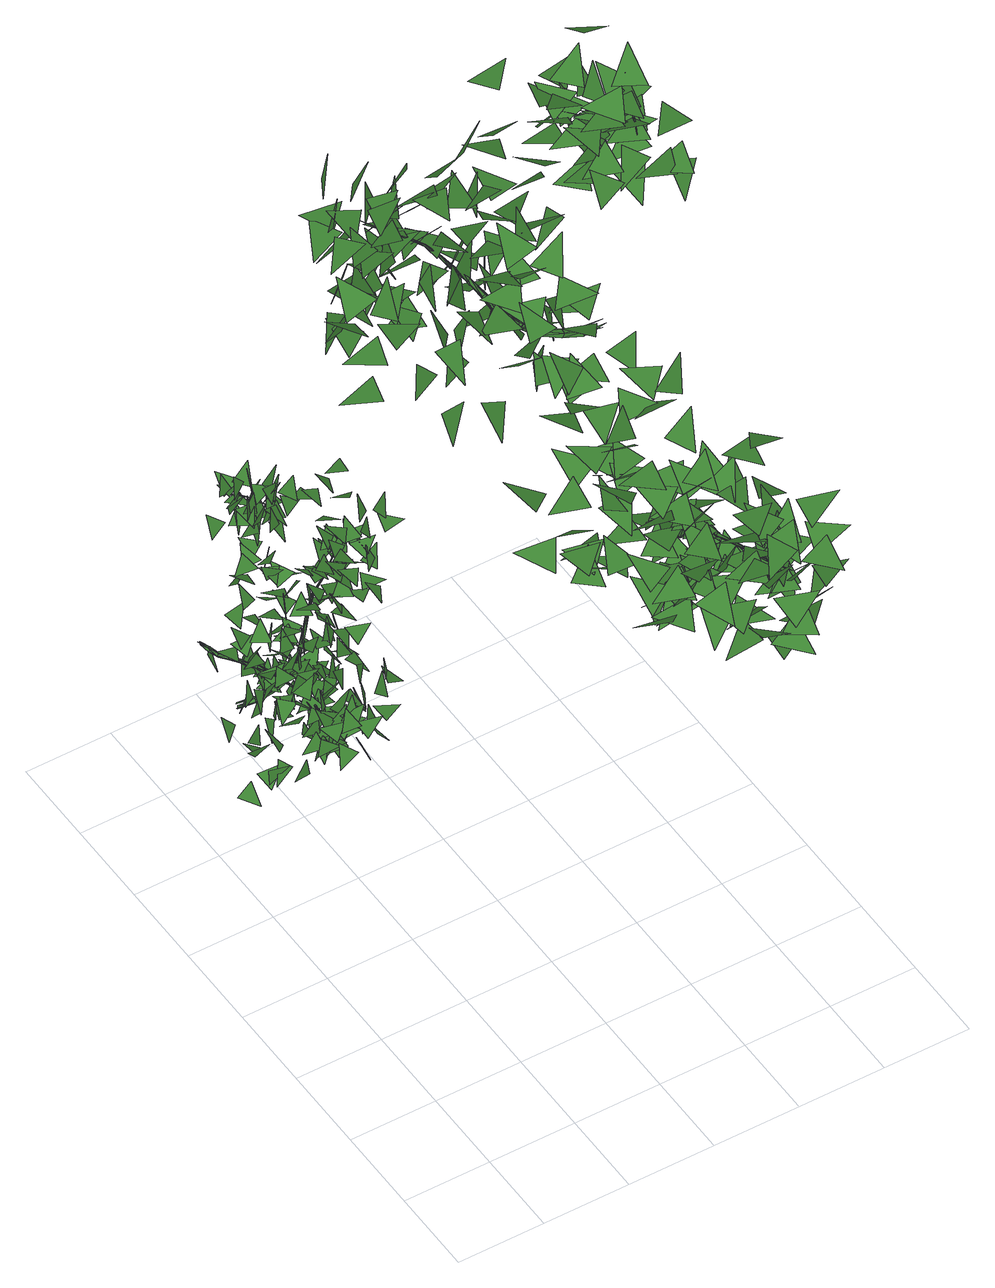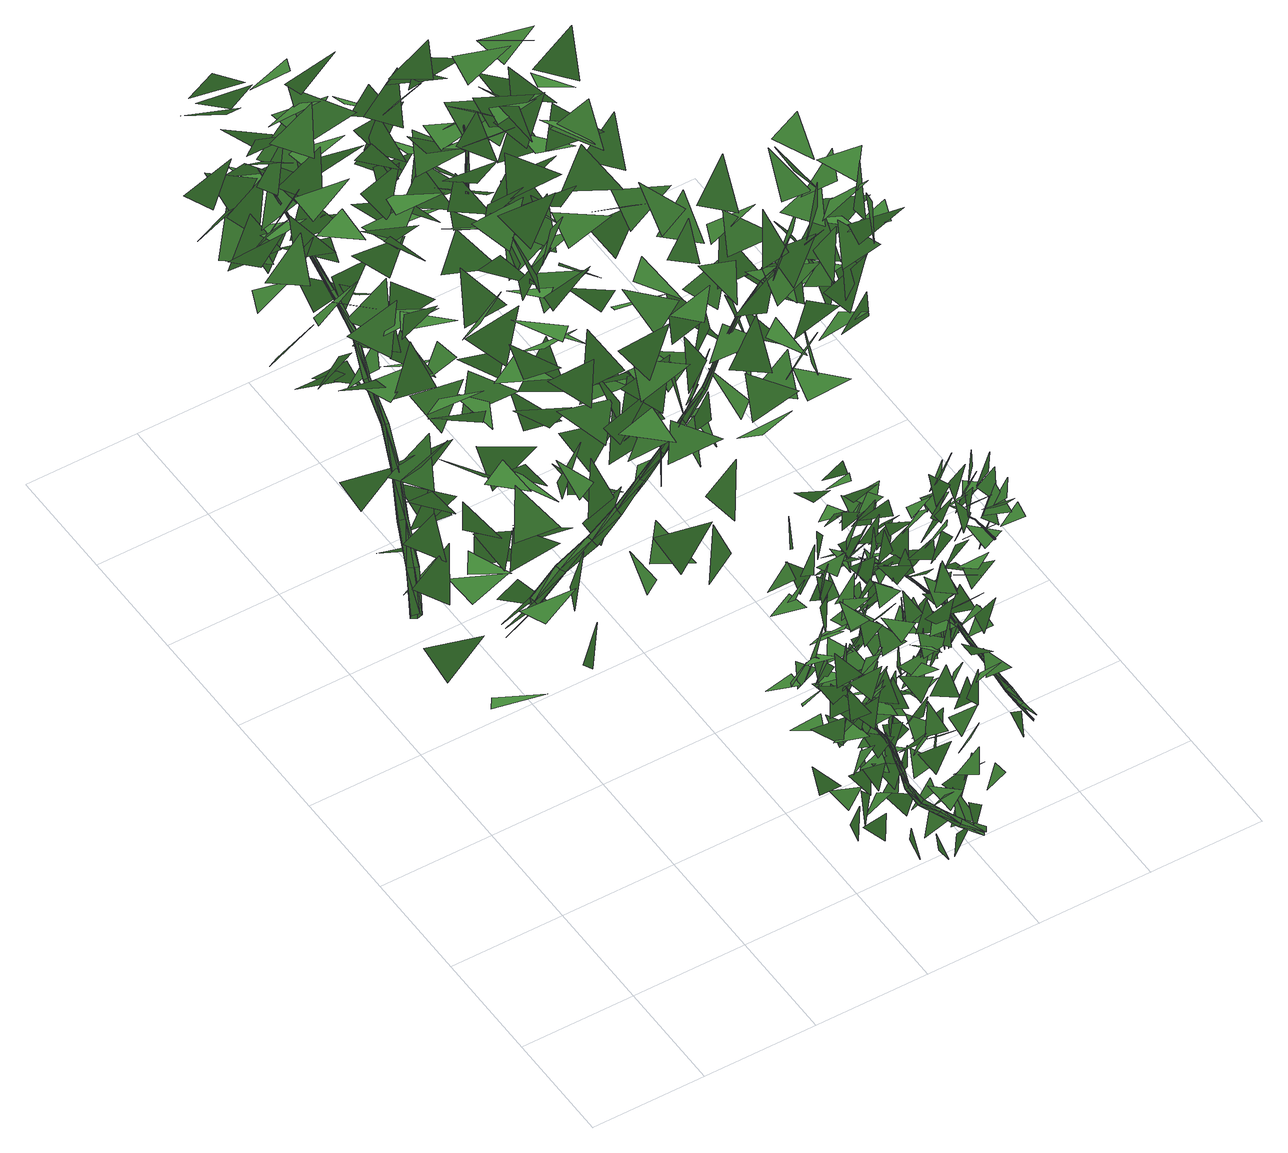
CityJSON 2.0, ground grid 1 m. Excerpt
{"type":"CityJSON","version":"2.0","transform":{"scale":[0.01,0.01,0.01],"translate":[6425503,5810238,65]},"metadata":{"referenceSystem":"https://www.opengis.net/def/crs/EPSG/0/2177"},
"CityObjects":{
"tree1":{"type":"SolitaryVegetationObject","attributes":{"crownarea":"86","modell_vol":"LIS","treeheight":"7.1"},"geometry":[{"type":"MultiSurface","lod":"2","boundaries":[[[0,1,2]],[[3,4,5]],[[6,7,8]],[[9,10,11]],[[12,13,14]],[[15,16,17]],[[18,19,20]],[[21,22,23]],[[24,25,26]],[[27,28,29]],[[30,31,32]],[[33,34,35]],[[36,37,38]],[[39,40,41]],[[42,43,44]],[[45,46,47]],[[48,49,50]],[[51,52,53]],[[54,55,56]],[[57,58,59]],[[60,61,62]],[[63,64,65]],[[66,67,68]],[[69,70,71]],[[72,73,74]],[[75,76,77]],[[78,79,80]],[[81,82,83]],[[84,85,86]],[[87,88,89]],[[90,91,92]],[[93,94,95]],[[80,79,96]],[[97,98,80]],[[79,80,98]],[[98,99,79]],[[80,96,97]],[[79,99,96]],[[100,101,102]],[[97,96,103]],[[97,103,104]],[[103,96,105]],[[106,107,108]],[[104,103,109]],[[96,99,105]],[[104,110,97]],[[111,112,113]],[[97,110,98]],[[114,105,99]],[[103,105,115]],[[114,99,98]],[[109,103,115]],[[104,116,110]],[[114,98,110]],[[104,109,116]],[[117,115,105]],[[117,105,114]],[[118,116,109]],[[116,119,110]],[[120,36,121]],[[122,118,109]],[[114,110,119]],[[123,124,125]],[[109,115,126]],[[122,109,126]],[[119,116,118]],[[114,119,117]],[[127,128,122]],[[128,118,122]],[[115,117,126]],[[127,122,129]],[[122,126,129]],[[130,117,119]],[[131,119,118]],[[117,130,126]],[[131,130,119]],[[131,118,128]],[[132,129,126]],[[133,131,128]],[[128,127,134]],[[132,126,130]],[[135,136,137]],[[138,139,140]],[[130,131,133]],[[127,129,141]],[[128,142,133]],[[142,128,134]],[[143,144,145]],[[134,127,141]],[[130,133,132]],[[146,147,148]],[[149,141,129]],[[150,151,152]],[[153,154,155]],[[142,156,133]],[[149,129,132]],[[149,132,133]],[[134,141,157]],[[156,149,133]],[[158,159,160]],[[161,134,157]],[[142,134,161]],[[157,141,162]],[[142,163,156]],[[162,141,149]],[[164,165,166]],[[167,149,156]],[[142,161,163]],[[167,162,149]],[[163,167,156]],[[168,157,169]],[[161,157,168]],[[157,162,170]],[[169,157,170]],[[171,172,173]],[[161,168,163]],[[174,175,176]],[[170,162,167]],[[168,169,177]],[[178,179,180]],[[168,181,163]],[[182,183,184]],[[185,186,187]],[[188,170,167]],[[189,168,177]],[[190,191,192]],[[167,163,181]],[[177,169,193]],[[169,170,193]],[[177,193,194]],[[195,177,194]],[[189,196,168]],[[167,181,188]],[[197,193,170]],[[189,177,195]],[[168,196,181]],[[198,199,200]],[[194,193,201]],[[197,170,188]],[[202,203,204]],[[195,205,189]],[[188,181,196]],[[206,207,208]],[[209,210,211]],[[201,193,197]],[[195,194,212]],[[213,214,215]],[[188,196,197]],[[189,205,196]],[[194,201,216]],[[217,201,197]],[[218,219,220]],[[221,222,223]],[[197,196,217]],[[195,212,205]],[[216,201,217]],[[224,225,226]],[[196,205,217]],[[212,227,205]],[[228,216,217]],[[217,205,227]],[[229,216,228]],[[212,230,227]],[[217,227,228]],[[231,228,227]],[[232,233,234]],[[235,236,237]],[[238,239,240]],[[241,242,243]],[[244,245,246]],[[247,248,249]],[[250,251,252]],[[253,254,255]],[[256,257,258]],[[259,260,261]],[[262,263,264]],[[265,266,267]],[[268,269,270]],[[271,272,273]],[[274,275,276]],[[277,278,279]],[[280,281,282]],[[283,284,285]],[[286,287,288]],[[289,290,291]],[[292,293,294]],[[295,296,297]],[[298,299,300]],[[301,302,303]],[[304,305,306]],[[307,308,309]],[[310,311,312]],[[313,314,315]],[[316,317,318]],[[319,320,321]],[[322,323,324]],[[325,326,327]],[[328,329,330]],[[331,332,333]],[[334,335,336]],[[337,338,339]],[[340,341,342]],[[343,344,345]],[[346,347,348]],[[349,350,351]],[[352,353,354]],[[355,356,357]],[[358,359,360]],[[361,362,363]],[[364,365,366]],[[367,368,369]],[[370,371,372]],[[373,374,375]],[[376,377,378]],[[379,380,381]],[[382,383,384]],[[385,386,387]],[[388,389,390]],[[391,392,393]],[[394,395,396]],[[397,398,399]],[[398,400,399]],[[401,398,397]],[[402,401,397]],[[403,404,399]],[[400,403,399]],[[403,402,404]],[[398,405,400]],[[403,401,402]],[[405,398,406]],[[405,407,400]],[[398,401,406]],[[408,409,410]],[[406,401,403]],[[411,405,406]],[[403,400,412]],[[412,406,403]],[[400,407,412]],[[407,405,413]],[[405,411,413]],[[414,412,407]],[[413,414,407]],[[411,406,413]],[[406,412,413]],[[412,414,413]],[[413,415,414]],[[416,417,418]],[[419,415,413]],[[420,421,422]],[[423,415,419]],[[415,423,424]],[[423,419,424]],[[424,419,415]],[[424,425,423]],[[425,426,423]],[[427,428,429]],[[430,426,425]],[[431,432,433]],[[434,435,436]],[[437,438,439]],[[440,441,442]],[[443,444,445]],[[446,447,448]],[[449,450,451]],[[452,453,454]],[[455,456,457]],[[458,459,460]],[[461,462,463]],[[464,465,466]],[[467,468,469]],[[470,471,472]],[[473,474,475]],[[476,477,478]],[[479,480,481]],[[482,483,484]],[[485,486,487]],[[488,489,490]],[[491,492,493]],[[494,495,496]],[[496,497,494]],[[498,499,500]],[[501,502,503]],[[504,505,495]],[[506,507,508]],[[509,510,511]],[[512,513,514]],[[497,515,516]],[[517,518,519]],[[497,516,494]],[[520,521,522]],[[523,524,525]],[[504,495,526]],[[527,528,529]],[[530,531,532]],[[516,515,533]],[[533,504,526]],[[534,535,536]],[[537,538,539]],[[540,541,542]],[[543,544,545]],[[546,547,548]],[[549,550,551]],[[552,553,554]],[[555,556,557]],[[494,558,495]],[[559,560,561]],[[562,563,564]],[[565,566,567]],[[568,569,570]],[[571,572,573]],[[574,575,576]],[[577,578,579]],[[580,558,494]],[[581,582,583]],[[494,516,580]],[[526,495,558]],[[584,585,586]],[[587,588,589]],[[590,591,592]],[[516,533,593]],[[594,595,596]],[[516,593,580]],[[597,598,599]],[[533,526,600]],[[601,602,603]],[[604,605,606]],[[526,558,607]],[[600,526,607]],[[608,609,610]],[[593,533,600]],[[611,612,613]],[[614,615,616]],[[617,618,619]],[[580,620,558]],[[621,622,623]],[[624,625,626]],[[627,620,580]],[[628,593,600]],[[580,593,627]],[[607,629,600]],[[630,631,632]],[[607,558,633]],[[629,634,600]],[[633,558,620]],[[593,628,627]],[[635,636,637]],[[628,600,634]],[[638,639,640]],[[629,607,633]],[[627,641,620]],[[628,634,629]],[[642,641,627]],[[633,620,641]],[[627,628,642]],[[643,628,629]],[[644,645,646]],[[647,648,649]],[[650,651,652]],[[643,653,628]],[[654,633,641]],[[628,653,642]],[[655,656,657]],[[629,633,643]],[[643,633,654]],[[641,642,658]],[[659,660,661]],[[662,663,664]],[[665,666,667]],[[642,668,658]],[[654,641,669]],[[670,671,672]],[[673,674,675]],[[642,653,676]],[[677,643,654]],[[676,653,643]],[[669,641,658]],[[642,676,668]],[[678,677,654]],[[678,654,669]],[[679,680,681]],[[682,683,684]],[[685,658,668]],[[676,643,677]],[[686,687,688]],[[677,678,669]],[[689,690,691]],[[692,685,668]],[[668,676,692]],[[693,694,695]],[[669,658,696]],[[696,658,685]],[[676,677,697]],[[677,669,698]],[[676,697,692]],[[698,669,696]],[[697,677,698]],[[699,685,692]],[[685,699,696]],[[700,701,702]],[[703,699,692]],[[692,697,703]],[[699,704,696]],[[697,698,705]],[[698,696,706]],[[697,705,703]],[[706,696,704]],[[707,708,709]],[[710,711,712]],[[705,698,706]],[[713,714,715]],[[716,717,718]],[[719,720,721]],[[699,722,704]],[[723,703,705]],[[724,725,726]],[[704,727,706]],[[728,729,730]],[[699,703,723]],[[731,732,733]],[[706,734,705]],[[735,736,737]],[[722,727,704]],[[738,723,705]],[[734,738,705]],[[739,740,741]],[[727,734,706]],[[699,723,722]],[[742,743,744]],[[745,746,747]],[[748,749,750]],[[751,752,753]],[[754,755,756]],[[757,758,759]],[[723,760,722]],[[761,762,763]],[[764,765,766]],[[767,768,769]],[[770,738,734]],[[771,772,773]],[[774,775,776]],[[760,777,722]],[[723,738,760]],[[778,779,780]],[[781,782,783]],[[727,722,770]],[[734,727,770]],[[770,722,777]],[[738,784,760]],[[784,738,770]],[[785,786,787]],[[788,789,790]],[[791,792,793]],[[794,795,796]],[[797,784,770]],[[798,799,800]],[[777,760,801]],[[770,777,797]],[[760,784,801]],[[802,803,804]],[[797,801,784]],[[797,777,801]],[[805,806,807]],[[808,797,801]],[[809,810,811]],[[812,801,797]],[[813,814,815]],[[808,816,797]],[[817,818,819]],[[820,797,812]],[[821,822,823]],[[801,812,808]],[[797,816,812]],[[824,825,826]],[[827,828,829]],[[830,831,832]],[[833,834,835]],[[836,837,838]],[[839,808,812]],[[840,841,842]],[[843,844,845]],[[846,847,848]],[[839,849,850,808]],[[812,816,849]],[[816,808,850,849]],[[812,849,839]],[[851,852,853]],[[854,855,856]],[[857,858,859]],[[860,850,861]],[[862,863,864]],[[865,866,867]],[[868,869,870]],[[871,872,873]],[[874,875,876]],[[877,878,879]],[[880,881,882]],[[883,884,885]],[[886,887,888]],[[889,890,891]],[[892,893,894]],[[895,896,897]],[[898,899,900]],[[901,902,903]],[[904,905,906]]]}]},
"tree2":{"type":"SolitaryVegetationObject","attributes":{"crownarea":"105","modell_vol":"LIS","treeheight":"12.1"},"geometry":[{"type":"MultiSurface","lod":"2","boundaries":[[[907,908,909]],[[910,911,912]],[[913,914,915]],[[916,917,918]],[[919,920,921]],[[922,923,924]],[[925,926,927]],[[928,929,930]],[[931,932,933]],[[934,935,936]],[[937,938,939]],[[940,941,942]],[[943,944,945]],[[946,947,948]],[[949,950,951]],[[952,953,954]],[[955,956,957]],[[958,959,960]],[[961,962,963]],[[964,965,966]],[[967,968,969]],[[970,971,972]],[[973,974,975]],[[976,977,978]],[[979,980,981]],[[982,983,984]],[[985,986,987]],[[988,989,990]],[[991,992,993]],[[994,995,996]],[[997,998,999]],[[1000,1001,1002]],[[1003,1004,1005]],[[1006,1007,1008]],[[1009,1010,1011]],[[1012,1013,1014]],[[1015,1016,1017]],[[1018,1019,1020]],[[1021,1022,1023]],[[1024,1025,1026]],[[1027,1028,1029]],[[1030,1031,1032]],[[1033,1034,1035]],[[1034,1036,1035]],[[1037,1033,1035]],[[1038,1039,1040]],[[1041,1042,1043]],[[1044,1045,1046]],[[1047,1048,1049]],[[1035,1036,1037]],[[1050,1051,1052]],[[1053,1054,1055]],[[1056,1057,1058]],[[1059,1060,1061]],[[1062,1063,1064]],[[1065,1066,1067]],[[1068,1069,1070]],[[1071,1072,1073]],[[1074,1034,1033]],[[1034,1075,1036]],[[1076,1077,1078]],[[1079,1033,1037]],[[1080,1081,1082]],[[1083,1084,1085]],[[1086,1087,1088]],[[1089,1074,1033]],[[1074,1075,1034]],[[1079,1089,1033]],[[1090,1091,1092]],[[1037,1036,1075]],[[1075,1079,1037]],[[1093,1094,1095]],[[1096,1097,1098]],[[1099,1100,1101]],[[1102,1103,1104]],[[1105,1106,1107]],[[1108,1109,1110]],[[1111,1112,1113]],[[1114,1115,1116]],[[1117,1118,1119]],[[1120,1121,1122]],[[1123,1124,1125]],[[1126,1127,1128]],[[1129,1130,1131]],[[1132,1133,1134]],[[1135,1136,1137]],[[1138,1139,1140]],[[1141,1142,1143]],[[1144,1145,1146]],[[1147,1148,1149]],[[1150,1151,1152]],[[1153,1154,1155]],[[1156,1074,1089]],[[1157,1158,1159]],[[1074,1156,1075]],[[1160,1089,1079]],[[1161,1162,1163]],[[1164,1165,1166]],[[1167,1168,1169]],[[1170,1171,1172]],[[1173,1174,1175]],[[1176,1177,1178]],[[1179,1180,1181]],[[1182,1183,1184]],[[1160,1185,1089]],[[1186,1187,1188]],[[1189,1190,1191]],[[1156,1192,1075]],[[1079,1075,1160]],[[1193,1194,1195]],[[1192,1196,1075]],[[1197,1198,1199]],[[1200,1201,1202]],[[1203,1204,1205]],[[1206,1207,1208]],[[1209,1210,1211]],[[1212,1213,1214]],[[1215,1216,1217]],[[1156,1089,1185]],[[1218,1219,1220]],[[1221,1222,1223]],[[1075,1196,1160]],[[1224,1225,1226]],[[1227,1228,1229]],[[1230,1231,1232]],[[1233,1234,1235]],[[1236,1237,1238]],[[1239,1240,1241]],[[1242,1243,1244]],[[1245,1246,1247]],[[1248,1249,1250]],[[1251,1252,1253]],[[1254,1255,1256]],[[1257,1258,1259]],[[1185,1260,1156]],[[1156,1261,1192]],[[1262,1263,1264]],[[1265,1196,1192]],[[1266,1267,1268]],[[1269,1270,1271]],[[1260,1261,1156]],[[1272,1273,1274]],[[1275,1260,1185]],[[1261,1276,1192]],[[1185,1160,1275]],[[1160,1196,1275]],[[1276,1265,1192]],[[1277,1278,1279]],[[1280,1281,1282]],[[1283,1284,1285]],[[1286,1287,1285]],[[1196,1265,1275]],[[1288,1289,1290]],[[1291,1292,1293]],[[1294,1295,1296]],[[1297,1298,1299]],[[1283,1285,1287]],[[1300,1301,1302]],[[1303,1304,1305]],[[1285,1284,1286]],[[1306,1307,1308]],[[1309,1310,1311]],[[1312,1313,1314]],[[1315,1316,1317]],[[1318,1319,1320]],[[1283,1287,1321]],[[1321,1322,1283]],[[1283,1323,1284]],[[1324,1325,1326]],[[1327,1328,1329]],[[1287,1286,1330]],[[1331,1260,1275]],[[1332,1333,1334]],[[1321,1287,1330]],[[1335,1336,1337]],[[1338,1339,1340]],[[1286,1284,1341]],[[1342,1343,1344]],[[1345,1346,1347]],[[1348,1349,1350]],[[1351,1283,1322]],[[1352,1275,1265]],[[1353,1354,1355]],[[1356,1357,1358]],[[1322,1321,1330]],[[1283,1351,1323]],[[1359,1360,1361]],[[1261,1260,1362]],[[1276,1261,1363]],[[1330,1286,1341]],[[1284,1323,1341]],[[1331,1362,1260]],[[1364,1365,1366]],[[1367,1368,1369]],[[1370,1371,1372]],[[1265,1276,1373]],[[1352,1331,1275]],[[1374,1375,1376]],[[1322,1377,1351]],[[1378,1379,1380]],[[1363,1261,1362]],[[1381,1382,1383]],[[1384,1323,1351]],[[1385,1386,1387]],[[1373,1276,1363]],[[1341,1388,1330]],[[1389,1390,1391]],[[1388,1341,1323]],[[1322,1330,1377]],[[1377,1392,1351]],[[1392,1384,1351]],[[1265,1373,1352]],[[1393,1394,1395]],[[1396,1397,1398]],[[1388,1399,1330]],[[1384,1388,1323]],[[1400,1401,1402]],[[1330,1399,1377]],[[1403,1404,1405]],[[1406,1407,1408]],[[1409,1410,1411]],[[1412,1413,1414]],[[1415,1416,1417]],[[1418,1419,1420]],[[1421,1422,1423]],[[1363,1424,1373]],[[1425,1426,1427]],[[1428,1377,1399]],[[1429,1362,1331]],[[1430,1431,1432]],[[1392,1377,1428]],[[1429,1331,1352]],[[1373,1433,1352]],[[1434,1435,1436]],[[1363,1362,1424]],[[1437,1438,1439]],[[1440,1441,1442]],[[1429,1443,1362]],[[1384,1392,1444]],[[1445,1446,1447]],[[1448,1392,1428]],[[1388,1384,1444]],[[1424,1433,1373]],[[1449,1450,1451]],[[1399,1388,1452]],[[1428,1399,1453]],[[1392,1448,1444]],[[1454,1429,1352]],[[1433,1454,1352]],[[1455,1456,1457]],[[1362,1443,1424]],[[1458,1459,1460]],[[1461,1462,1463]],[[1453,1399,1452]],[[1388,1444,1452]],[[1464,1465,1466]],[[1467,1468,1469]],[[1470,1471,1472]],[[1473,1474,1475]],[[1476,1448,1428]],[[1477,1478,1479,1480]],[[1444,1448,1481]],[[1428,1453,1482]],[[1424,1483,1433]],[[1484,1485,1486]],[[1487,1488,1489]],[[1490,1491,1492]],[[1493,1443,1429]],[[1453,1452,1482]],[[1494,1495,1476,1496]],[[1497,1498,1499]],[[1424,1443,1483]],[[1452,1444,1500]],[[1493,1429,1454]],[[1501,1502,1503]],[[1454,1433,1504,1478]],[[1505,1506,1507]],[[1481,1448,1476,1508]],[[1509,1510,1511]],[[1512,1513,1514]],[[1493,1515,1443]],[[1508,1476,1428,1482]],[[1516,1517,1518]],[[1483,1504,1433]],[[1444,1481,1500]],[[1519,1520,1521]],[[1443,1515,1483]],[[1522,1493,1454]],[[1523,1524,1525]],[[1482,1452,1526]],[[1452,1500,1526]],[[1527,1528,1529]],[[1530,1531,1532]],[[1533,1534,1535]],[[1536,1537,1538]],[[1522,1454,1478,1504]],[[1539,1540,1541]],[[1542,1543,1544]],[[1545,1546,1547]],[[1548,1549,1550]],[[1551,1552,1553]],[[1554,1555,1556]],[[1481,1508,1557]],[[1558,1483,1515]],[[1559,1560,1561]],[[1483,1558,1504]],[[1508,1482,1562]],[[1563,1515,1493]],[[1500,1481,1564]],[[1565,1481,1557]],[[1563,1558,1515]],[[1566,1567,1568]],[[1526,1500,1564]],[[1557,1508,1562]],[[1481,1565,1564]],[[1482,1526,1569]],[[1570,1571,1572]],[[1573,1574,1575]],[[1504,1576,1522]],[[1576,1493,1522]],[[1558,1577,1504]],[[1578,1563,1493]],[[1579,1580,1581]],[[1562,1482,1569]],[[1577,1576,1504]],[[1582,1583,1584]],[[1576,1578,1493]],[[1526,1564,1569]],[[1585,1586,1587]],[[1588,1589,1590]],[[1591,1592,1593]],[[1594,1595,1596]],[[1597,1557,1562]],[[1565,1598,1564]],[[1599,1600,1601]],[[1602,1603,1604]],[[1565,1557,1597]],[[1605,1606,1607]],[[1598,1565,1597]],[[1608,1597,1562]],[[1598,1609,1564]],[[1610,1611,1612]],[[1613,1614,1615]],[[1616,1617,1618]],[[1619,1620,1621]],[[1622,1558,1563]],[[1623,1624,1625]],[[1569,1564,1609]],[[1626,1627,1628]],[[1622,1563,1578]],[[1562,1569,1629]],[[1630,1631,1632]],[[1633,1634,1635]],[[1562,1629,1608]],[[1636,1637,1638]],[[1569,1609,1629]],[[1577,1639,1576]],[[1639,1578,1576]],[[1577,1558,1640]],[[1641,1642,1643]],[[1644,1645,1646]],[[1647,1648,1649]],[[1650,1597,1608]],[[1651,1652,1653]],[[1598,1654,1609]],[[1655,1622,1578]],[[1656,1657,1658]],[[1659,1660,1661]],[[1662,1663,1664]],[[1598,1597,1654]],[[1640,1558,1622]],[[1639,1655,1578]],[[1665,1666,1667]],[[1668,1669,1670]],[[1671,1672,1673]],[[1674,1577,1640]],[[1675,1650,1608]],[[1676,1677,1678]],[[1654,1597,1650]],[[1654,1679,1609]],[[1680,1681,1682]],[[1683,1684,1685]],[[1686,1687,1688]],[[1689,1690,1691]],[[1608,1629,1675]],[[1692,1693,1694]],[[1695,1696,1697]],[[1577,1674,1639]],[[1698,1675,1629]],[[1629,1609,1698]],[[1699,1700,1701]],[[1702,1703,1704]],[[1705,1706,1707]],[[1708,1709,1710]],[[1711,1712,1713]],[[1609,1679,1698]],[[1714,1715,1716]],[[1717,1718,1719]],[[1720,1640,1622]],[[1721,1722,1723]],[[1724,1725,1726]],[[1727,1728,1729,1730]],[[1731,1650,1675]],[[1720,1622,1655]],[[1732,1733,1734]],[[1640,1735,1674]],[[1736,1737,1738]],[[1654,1650,1731]],[[1739,1655,1639]],[[1740,1741,1742]],[[1743,1744,1745]],[[1746,1735,1640]],[[1747,1748,1749]],[[1750,1751,1752]],[[1753,1754,1755]],[[1756,1757,1758]],[[1679,1654,1759]],[[1760,1654,1731]],[[1761,1720,1655]],[[1762,1763,1764]],[[1765,1766,1767]],[[1739,1761,1655]],[[1639,1674,1739]],[[1654,1760,1759]],[[1675,1698,1768]],[[1746,1640,1720]],[[1731,1675,1769]],[[1698,1679,1768]],[[1770,1729,1771,1772]],[[1773,1774,1775]],[[1769,1675,1768]],[[1674,1735,1739]],[[1679,1759,1768]],[[1776,1777,1778]],[[1779,1780,1781]],[[1782,1783,1784]],[[1785,1786,1787]],[[1788,1789,1790]],[[1791,1792,1793]],[[1794,1795,1796]],[[1797,1731,1769]],[[1798,1799,1800]],[[1801,1802,1803]],[[1804,1805,1806]],[[1807,1808,1809]],[[1810,1811,1812]],[[1813,1814,1815]],[[1812,1811,1816]],[[1811,1810,1817]],[[1811,1817,1816]],[[1760,1731,1818]],[[1819,1820,1821]],[[1822,1823,1824]],[[1825,1826,1827]],[[1828,1720,1761]],[[1746,1829,1735]],[[1830,1797,1769]],[[1831,1832,1833]],[[1834,1761,1739]],[[1759,1760,1835]],[[1836,1837,1838]],[[1769,1768,1830]],[[1818,1731,1797]],[[1839,1840,1841]],[[1746,1720,1842]],[[1768,1759,1843]],[[1842,1829,1746]],[[1810,1812,1844]],[[1817,1810,1845]],[[1760,1818,1835]],[[1846,1847,1848]],[[1834,1828,1761]],[[1849,1850,1851]],[[1812,1816,1852]],[[1816,1817,1852]],[[1853,1854,1855]],[[1856,1834,1739]],[[1739,1735,1856]],[[1845,1810,1844]],[[1844,1812,1857]],[[1759,1835,1843]],[[1830,1768,1843]],[[1857,1812,1852]],[[1817,1845,1852]],[[1720,1828,1842]],[[1858,1859,1860]],[[1861,1862,1863]],[[1856,1735,1829]],[[1864,1865,1866]],[[1867,1868,1869]],[[1870,1871,1872]],[[1845,1844,1873]],[[1852,1845,1874]],[[1844,1857,1875]],[[1857,1852,1876]],[[1877,1878,1879]],[[1880,1845,1873]],[[1845,1880,1874]],[[1873,1844,1875]],[[1881,1882,1883]],[[1852,1874,1876]],[[1875,1857,1876]],[[1884,1885,1886]],[[1887,1828,1834]],[[1888,1889,1890]],[[1891,1892,1893]],[[1842,1894,1829]],[[1895,1874,1880]],[[1896,1873,1875]],[[1897,1834,1856]],[[1898,1875,1876]],[[1899,1900,1901]],[[1880,1873,1896]],[[1902,1895,1880]],[[1903,1904,1905]],[[1906,1907,1908]],[[1898,1896,1875]],[[1876,1874,1895]],[[1909,1910,1911]],[[1912,1913,1914]],[[1915,1898,1876]],[[1842,1828,1887]],[[1916,1917,1918]],[[1919,1920,1921]],[[1902,1880,1896]],[[1922,1923,1924]],[[1925,1894,1842]],[[1926,1887,1834]],[[1927,1928,1929]],[[1897,1926,1834]],[[1856,1829,1897]],[[1930,1931,1932]],[[1933,1934,1935]],[[1936,1937,1938]],[[1842,1887,1925]],[[1897,1829,1894]],[[1939,1940,1941]],[[1942,1943,1944]],[[1945,1887,1926]],[[1925,1946,1894]],[[1947,1948,1949]],[[1950,1926,1897]],[[1951,1952,1953]]]}]}
},
"vertices":[
[54,402,260],[71,423,258],[82,404,259],[66,379,255],[77,399,270],[92,387,259],[79,427,237],[52,427,243],[74,437,255],[94,415,277],[82,410,259],[67,420,279],[88,402,263],[64,410,252],[89,421,252],[94,437,270],[67,442,264],[72,443,285],[70,405,255],[89,424,262],[95,411,245],[102,397,283],[81,400,281],[90,407,306],[74,417,272],[74,439,286],[92,431,268],[84,446,240],[60,440,252],[84,449,261],[77,474,233],[53,471,245],[78,464,252],[94,450,255],[74,449,246],[74,452,273],[96,432,233],[74,417,237],[89,434,252],[101,437,267],[82,434,256],[79,436,283],[84,488,247],[62,481,232],[66,497,254],[78,427,215],[75,446,233],[96,442,228],[102,449,259],[84,446,248],[80,443,274],[74,439,212],[89,436,235],[92,455,225],[68,465,274],[88,462,255],[79,482,257],[106,439,238],[93,424,219],[84,436,242],[87,495,274],[66,500,267],[69,502,294],[71,524,242],[54,504,250],[77,513,260],[84,464,271],[68,471,284],[93,471,296],[106,457,232],[94,447,210],[85,456,235],[103,427,255],[84,429,266],[106,432,281],[71,534,65],[51,546,78],[71,552,85],[97,441,235],[96,456,243],[96,456,242],[101,436,220],[90,417,236],[111,435,239],[67,509,271],[65,533,258],[85,526,260],[104,467,247],[78,475,249],[89,480,267],[95,511,232],[76,500,216],[77,508,242],[82,544,255],[61,549,253],[70,541,278],[94,470,251],[94,470,250],[95,470,251],[95,470,252],[97,522,119],[73,521,106],[72,521,127],[89,485,256],[90,485,255],[90,485,257],[102,464,252],[87,446,266],[99,469,272],[86,500,257],[91,485,255],[109,396,262],[101,407,280],[127,397,283],[91,485,257],[87,501,257],[87,500,256],[88,501,257],[83,517,255],[87,501,256],[123,429,238],[102,443,250],[82,517,256],[102,496,260],[81,494,256],[87,491,282],[83,517,257],[78,532,255],[79,532,253],[79,533,255],[84,517,257],[84,517,255],[81,533,255],[80,532,253],[76,548,248],[116,423,263],[96,424,270],[115,435,287],[105,410,269],[97,429,272],[124,427,276],[77,549,250],[77,547,247],[82,532,295],[65,545,293],[80,550,315],[108,486,273],[89,476,268],[96,475,294],[79,549,249],[95,460,235],[87,475,257],[105,483,246],[79,522,243],[67,532,259],[93,525,266],[79,547,247],[74,561,240],[75,521,98],[67,535,113],[95,532,115],[75,561,238],[75,562,242],[77,561,239],[72,530,233],[74,552,247],[86,552,230],[77,562,241],[73,576,232],[72,576,234],[73,578,235],[112,475,215],[89,476,228],[106,471,241],[124,437,235],[98,445,237],[111,453,253],[69,591,227],[102,524,113],[77,514,107],[88,529,127],[75,576,233],[94,533,216],[71,542,227],[87,540,241],[92,562,195],[76,542,186],[77,556,210],[75,578,235],[70,591,225],[100,447,215],[115,459,225],[109,468,201],[70,593,229],[65,606,220],[67,606,217],[72,591,225],[72,593,228],[52,594,404],[60,618,414],[76,608,403],[67,606,222],[90,557,233],[77,542,238],[82,558,259],[70,606,218],[111,449,249],[97,447,266],[123,453,274],[107,436,242],[125,444,262],[114,456,241],[65,621,213],[65,561,269],[70,588,274],[86,578,262],[65,623,218],[70,606,220],[98,497,255],[87,501,273],[112,491,277],[136,441,237],[109,440,232],[114,445,252],[70,574,237],[61,600,234],[82,597,232],[68,622,214],[68,623,217],[62,637,215],[65,637,210],[65,638,213],[65,583,117],[70,606,130],[84,602,115],[126,484,228],[99,484,233],[110,490,250],[131,426,193],[121,427,218],[127,446,210],[88,581,433],[74,563,446],[87,585,455],[67,608,195],[69,626,214],[72,634,194],[104,570,104],[91,576,88],[77,567,109],[111,479,246],[100,469,262],[126,473,268],[81,575,237],[71,590,248],[93,580,260],[116,454,277],[109,460,302],[127,471,286],[110,510,204],[90,498,218],[114,508,225],[66,584,441],[77,604,427],[90,596,443],[116,515,103],[96,510,107],[110,511,130],[95,604,454],[77,592,449],[79,597,476],[89,574,337],[70,590,347],[93,594,332],[132,488,239],[107,478,244],[116,487,262],[97,578,403],[73,573,414],[96,583,424],[110,542,247],[96,535,270],[97,557,255],[97,614,429],[82,615,414],[77,596,431],[71,583,350],[91,600,358],[98,582,348],[85,569,424],[77,591,436],[99,591,433],[109,559,223],[92,547,223],[99,555,247],[130,505,235],[111,496,228],[108,510,251],[102,601,224],[89,597,206],[81,584,229],[117,454,262],[133,467,257],[136,443,247],[67,604,448],[82,626,453],[89,614,436],[96,535,245],[98,519,260],[118,537,260],[126,427,267],[133,447,284],[139,449,263],[89,532,223],[100,557,228],[114,543,218],[100,591,294],[81,582,298],[88,602,314],[145,434,215],[143,410,228],[135,435,235],[98,578,418],[80,564,434],[104,578,439],[103,543,306],[87,564,301],[108,568,297],[126,482,263],[113,474,279],[129,493,287],[119,466,213],[114,491,220],[134,488,215],[93,552,258],[106,569,277],[102,570,250],[144,433,233],[127,426,252],[142,448,247],[99,618,443],[79,615,433],[78,631,455],[123,454,218],[126,445,237],[142,467,234],[111,598,215],[87,590,204],[90,583,225],[99,586,423],[79,579,439],[101,595,443],[111,563,421],[91,549,432],[106,571,440],[77,602,445],[79,628,438],[98,618,436],[112,530,238],[106,515,261],[119,539,257],[103,597,394],[77,603,402],[93,613,414],[106,621,261],[91,603,247],[80,615,263],[106,513,250],[106,539,243],[126,531,247],[94,613,301],[76,601,319],[101,611,322],[111,598,398],[97,581,382],[94,589,408],[85,597,390],[87,609,415],[101,617,400],[92,574,91],[92,600,86],[109,590,78],[87,593,343],[95,610,362],[106,589,350],[143,462,228],[138,446,241],[138,469,255],[106,604,140],[89,591,147],[100,605,167],[121,586,454],[109,573,441],[99,575,467],[136,448,208],[136,458,228],[147,473,207],[93,628,416],[95,622,419],[93,628,417],[96,622,420],[96,622,419],[94,628,416],[96,623,420],[94,628,417],[97,616,423],[98,616,422],[98,616,423],[123,547,210],[105,542,230],[120,557,235],[99,614,423],[98,617,423],[100,610,425],[100,610,426],[103,605,427],[111,570,135],[101,558,157],[118,579,153],[103,605,426],[111,552,405],[102,569,424],[121,575,415],[104,598,428],[105,598,428],[108,593,428],[107,592,428],[104,603,416],[84,622,415],[104,630,414],[111,587,428],[139,535,194],[113,533,200],[124,545,214],[126,598,436],[101,589,432],[103,603,448],[112,542,224],[110,563,228],[132,557,213],[100,596,441],[103,611,463],[109,614,437],[128,562,235],[108,557,242],[120,573,259],[106,606,439],[88,614,449],[111,622,460],[118,561,416],[104,579,431],[122,587,421],[114,609,178],[94,606,197],[111,620,202],[114,616,424],[99,602,425],[114,603,448],[123,614,345],[106,606,335],[100,622,356],[123,591,436],[104,581,440],[122,579,460],[135,508,225],[126,525,244],[141,533,230],[116,606,64],[98,600,83],[116,609,91],[108,576,355],[107,596,336],[126,594,347],[111,627,108],[96,613,115],[113,621,134],[159,442,279],[154,432,303],[165,455,294],[143,464,262],[144,472,281],[160,485,263],[95,608,173],[109,630,170],[119,613,161],[141,508,216],[126,510,232],[151,515,240],[130,586,74],[117,572,84],[116,597,95],[118,598,306],[133,591,319],[110,595,332],[118,618,115],[118,620,118],[102,628,106],[104,629,103],[133,491,281],[148,514,281],[155,499,267],[125,607,384],[102,604,399],[119,612,410],[105,633,108],[103,630,110],[109,611,103],[110,594,125],[122,618,120],[143,560,148],[136,536,157],[128,552,169],[133,586,398],[110,581,411],[125,591,423],[106,632,104],[120,618,113],[134,601,389],[109,592,396],[122,597,414],[114,566,253],[131,585,244],[141,566,249],[157,437,225],[155,459,228],[181,449,224],[121,623,117],[127,561,149],[118,586,151],[138,584,142],[138,599,406],[113,591,416],[123,606,428],[122,622,113],[126,539,213],[140,562,213],[147,548,198],[143,581,307],[123,572,303],[135,563,326],[128,577,262],[124,574,289],[134,592,284],[143,591,176],[128,576,172],[123,590,195],[148,589,211],[127,579,199],[124,581,220],[169,454,237],[153,453,252],[173,471,257],[123,591,421],[114,588,441],[136,604,442],[133,552,233],[131,550,254],[143,573,247],[132,613,130],[120,582,312],[116,608,316],[136,603,312],[149,585,416],[126,572,416],[127,587,432],[119,576,125],[126,595,131],[141,585,110],[131,578,291],[112,598,291],[138,597,284],[124,610,223],[106,623,238],[126,632,223],[139,572,228],[115,581,236],[140,592,237],[146,552,102],[129,549,123],[144,570,113],[132,610,128],[125,601,428],[113,598,446],[137,610,450],[144,520,264],[146,531,289],[158,537,265],[163,444,269],[169,465,272],[185,451,254],[138,615,173],[145,600,186],[119,606,191],[135,610,126],[125,598,69],[131,604,95],[131,621,82],[123,612,301],[119,603,321],[137,623,321],[136,613,127],[125,611,210],[146,612,216],[132,593,230],[121,602,272],[123,624,257],[141,611,257],[134,615,130],[139,574,429],[123,584,441],[148,596,441],[117,620,149],[136,632,148],[140,606,154],[138,612,137],[118,614,144],[137,626,160],[131,583,263],[131,607,277],[150,593,263],[145,608,144],[150,549,289],[136,570,278],[158,571,275],[130,596,291],[135,618,307],[149,595,303],[146,606,143],[149,606,141],[150,609,141],[144,581,213],[131,604,214],[151,606,206],[148,610,143],[145,610,137],[146,557,223],[144,582,212],[165,576,218],[163,597,166],[145,585,159],[147,588,186],[155,603,162],[155,601,161],[159,604,159],[166,607,206],[146,602,199],[147,615,223],[163,583,244],[143,593,245],[160,600,264],[153,552,190],[163,576,184],[174,561,175],[158,601,159],[157,606,161],[171,529,240],[160,541,262],[182,547,247],[160,605,181],[168,531,224],[185,541,217],[186,515,211],[172,513,259],[167,530,271],[194,525,267],[160,571,179],[148,588,184],[175,591,189],[161,602,181],[162,606,180],[170,587,147],[152,606,152],[159,606,132],[141,615,281],[158,625,271],[165,604,286],[163,603,180],[164,605,180],[163,605,176],[176,563,218],[160,559,231],[176,578,240],[155,604,102],[160,614,126],[159,625,101],[167,608,200],[165,559,144],[167,555,165],[182,576,157],[168,589,179],[163,583,205],[165,606,192],[167,606,200],[177,587,255],[189,574,265],[164,573,274],[168,608,199],[170,606,200],[170,608,199],[173,611,219],[156,596,180],[171,608,169],[182,593,190],[174,609,219],[175,612,218],[176,610,219],[176,611,218],[182,572,225],[168,587,242],[187,593,223],[182,610,264],[170,604,287],[169,625,271],[172,560,337],[192,577,328],[196,557,323],[192,544,206],[175,566,201],[195,568,193],[169,585,191],[177,610,193],[189,588,184],[182,614,238],[182,613,238],[172,601,238],[171,607,264],[182,619,243],[182,615,237],[172,584,145],[169,601,158],[193,602,146],[168,586,303],[189,603,299],[189,585,286],[184,614,237],[190,604,272],[174,600,294],[175,620,275],[183,613,237],[173,586,254],[175,613,257],[191,605,245],[178,591,384],[170,615,391],[189,615,383],[191,575,166],[182,591,185],[188,601,166],[188,594,272],[170,596,292],[189,613,282],[189,564,348],[178,585,362],[202,582,348],[199,586,235],[186,566,249],[189,593,252],[204,589,316],[187,578,311],[185,588,335],[193,612,255],[166,630,367],[185,640,365],[187,614,370],[176,599,269],[179,625,269],[197,606,265],[186,568,301],[185,594,299],[204,586,292],[194,613,255],[194,550,297],[188,576,301],[209,572,296],[186,568,292],[186,593,281],[205,588,291],[193,613,255],[192,597,130],[180,610,150],[189,623,136],[175,614,234],[189,613,218],[197,601,240],[194,612,255],[195,601,198],[186,618,215],[193,620,190],[206,617,284],[187,607,284],[189,623,305],[205,576,264],[188,579,284],[209,594,275],[189,596,312],[187,614,331],[204,610,311],[202,612,274],[201,598,257],[204,586,281],[197,611,274],[202,611,274],[216,576,333],[194,577,335],[207,594,352],[192,593,245],[212,608,256],[212,585,242],[210,611,293],[215,538,272],[211,562,283],[228,561,269],[211,611,293],[198,603,178],[201,620,191],[208,625,165],[210,612,293],[191,613,296],[207,628,311],[212,608,295],[209,611,288],[212,613,279],[196,625,299],[204,632,274],[199,604,223],[195,618,239],[218,624,225],[203,608,375],[197,632,384],[213,632,369],[232,577,293],[216,563,295],[221,577,318],[220,598,277],[201,615,286],[210,622,268],[218,608,255],[204,597,267],[212,620,279],[216,612,307],[214,601,290],[198,603,303],[221,614,313],[212,598,313],[208,598,340],[219,615,323],[192,623,328],[210,637,313],[218,618,320],[218,613,312],[216,612,308],[230,595,301],[221,571,311],[218,597,319],[216,569,308],[209,588,317],[236,583,318],[205,603,257],[204,625,260],[230,615,259],[220,623,284],[210,636,299],[205,615,197],[223,625,190],[224,599,189],[229,581,320],[214,575,342],[233,594,336],[214,613,159],[211,622,185],[220,634,163],[219,606,399],[204,625,387],[225,631,392],[217,588,306],[210,607,314],[237,603,316],[210,609,305],[224,612,289],[235,600,310],[222,598,304],[213,621,295],[233,615,287],[219,579,253],[228,598,256],[247,580,251],[214,606,270],[224,619,256],[240,598,264],[215,632,340],[235,628,333],[229,615,356],[236,579,273],[221,586,288],[246,596,291],[238,608,200],[240,600,225],[226,619,213],[243,610,325],[227,597,330],[235,614,350],[256,595,321],[243,597,338],[266,612,338],[248,583,316],[252,603,323],[274,588,316],
[172,495,714],[140,525,727],[177,528,701],[149,527,788],[176,563,795],[193,533,802],[181,559,661],[148,536,683],[189,553,696],[164,522,715],[175,559,742],[199,521,730],[194,493,663],[159,522,658],[204,528,668],[200,579,656],[163,559,638],[173,572,681],[154,567,767],[172,605,787],[198,584,771],[171,520,791],[192,560,802],[211,539,777],[216,579,710],[195,583,680],[171,568,716],[321,171,559],[299,169,529],[298,209,552],[322,173,583],[304,180,552],[294,208,587],[202,588,702],[173,565,699],[193,567,742],[180,543,638],[175,578,666],[210,563,641],[310,149,533],[283,180,512],[329,172,512],[172,560,813],[183,586,777],[200,596,807],[196,524,690],[201,563,667],[199,568,703],[209,498,713],[198,531,699],[219,534,739],[209,524,576],[173,550,567],[218,559,576],[169,585,742],[212,599,751],[199,572,774],[218,515,652],[242,509,681],[199,520,695],[194,594,764],[161,606,796],[207,599,797],[183,522,768],[204,562,761],[228,536,767],[304,197,515],[345,185,530],[317,169,547],[333,143,562],[299,169,547],[334,177,576],[196,556,780],[178,582,814],[219,582,793],[195,508,834],[207,551,826],[233,532,846],[343,86,563],[322,126,571],[354,120,591],[218,554,696],[186,548,729],[212,583,719],[193,538,759],[199,576,732],[230,556,736],[346,157,563],[364,149,593],[319,148,598],[204,620,848],[186,600,811],[204,631,803],[222,510,811],[204,542,782],[236,551,796],[236,541,847],[216,537,806],[218,571,819],[239,550,735],[205,526,755],[233,561,770],[341,157,494],[308,185,509],[354,186,513],[349,194,551],[351,169,523],[321,203,516],[315,155,547],[354,174,528],[357,165,563],[349,159,611],[355,149,567],[338,182,573],[358,161,585],[357,139,544],[338,171,545],[242,578,673],[196,570,677],[230,577,708],[362,140,600],[334,165,603],[355,156,644],[389,119,547],[369,111,516],[344,131,550],[240,573,760],[240,572,760],[217,580,780],[241,572,760],[241,573,760],[222,579,834],[213,565,790],[239,591,791],[252,493,617],[236,508,576],[253,533,596],[341,195,621],[309,220,602],[355,223,602],[358,215,641],[339,212,609],[325,246,637],[223,553,743],[244,557,702],[240,589,720],[344,215,645],[305,240,651],[350,250,652],[256,528,672],[247,530,635],[241,570,658],[229,570,674],[225,585,631],[242,603,669],[355,204,639],[384,194,658],[343,177,674],[408,85,518],[392,111,498],[368,99,536],[304,424,661],[317,402,685],[271,408,690],[233,538,657],[234,584,656],[261,568,677],[265,567,739],[265,568,741],[280,495,650],[270,470,612],[263,514,625],[265,570,739],[310,364,466],[343,348,471],[310,335,501],[402,127,475],[356,123,475],[386,140,505],[215,595,796],[239,629,777],[251,619,811],[264,568,739],[219,572,770],[253,595,750],[264,576,779],[294,376,500],[283,420,510],[321,400,490],[288,501,551],[261,478,523],[275,521,524],[416,133,658],[396,125,629],[370,132,667],[362,109,594],[398,136,586],[408,102,593],[234,556,730],[247,590,726],[275,561,750],[335,218,453],[381,224,452],[369,209,483],[261,562,748],[227,591,760],[269,597,741],[344,337,463],[334,341,417],[315,365,438],[294,353,516],[334,371,533],[339,345,509],[379,78,617],[397,111,643],[422,94,621],[361,290,465],[335,308,446],[338,321,490],[274,617,681],[244,596,679],[247,619,719],[393,191,565],[370,204,541],[366,223,583],[418,144,499],[372,146,490],[397,128,524],[279,549,710],[265,516,680],[274,561,677],[396,196,515],[372,212,492],[363,219,538],[363,151,614],[400,113,629],[409,151,604],[404,117,563],[364,136,576],[409,150,579],[264,583,754],[241,571,779],[271,602,795],[294,576,725],[262,571,707],[257,574,753],[420,58,505],[390,93,505],[422,101,523],[286,568,715],[375,209,580],[339,237,588],[385,242,594],[286,571,715],[241,567,652],[258,608,643],[283,582,640],[312,340,662],[327,376,638],[352,350,641],[325,389,384],[296,422,400],[334,403,418],[262,557,742],[299,560,744],[280,533,777],[346,238,431],[354,278,453],[380,269,430],[408,75,535],[397,99,562],[437,76,571],[296,409,803],[306,441,773],[335,423,785],[373,171,438],[377,204,470],[406,183,470],[286,570,715],[374,148,512],[381,192,521],[412,172,525],[354,197,594],[381,225,569],[398,212,598],[287,568,716],[256,592,788],[288,606,800],[269,576,828],[287,570,716],[422,136,486],[386,162,473],[396,166,509],[317,438,755],[280,464,762],[322,473,743],[337,358,605],[306,389,619],[348,392,598],[391,98,580],[403,133,553],[432,119,573],[433,72,513],[401,90,516],[430,99,550],[282,563,820],[314,554,838],[276,531,853],[379,238,461],[383,230,426],[369,272,434],[438,108,484],[422,119,443],[403,119,486],[397,226,664],[397,202,625],[373,230,626],[431,146,565],[404,168,551],[395,150,593],[315,534,564],[281,522,558],[290,532,602],[285,545,809],[253,571,787],[299,574,791],[352,241,417],[379,265,446],[396,237,430],[247,583,602],[286,603,615],[292,576,591],[290,530,783],[261,553,809],[305,560,796],[356,224,577],[391,253,570],[401,218,568],[358,284,600],[338,314,573],[383,302,580],[398,121,617],[398,155,649],[432,136,623],[356,345,386],[332,371,382],[354,375,421],[315,551,668],[286,528,666],[298,538,709],[329,371,652],[327,403,686],[360,393,655],[303,572,689],[303,571,689],[286,491,784],[294,533,767],[325,515,776],[305,573,690],[275,537,751],[303,566,729],[312,531,725],[456,61,602],[419,82,617],[447,80,641],[402,236,459],[361,243,478],[404,244,495],[304,573,689],[305,571,690],[372,334,415],[333,358,414],[373,359,389],[339,342,557],[364,364,524],[383,336,540],[429,153,547],[430,153,547],[432,120,564],[430,154,548],[429,154,548],[293,589,674],[257,609,652],[304,617,651],[350,357,396],[341,402,397],[373,376,418],[326,538,679],[312,507,709],[304,551,706],[418,244,596],[389,249,575],[386,275,612],[438,114,575],[409,137,603],[444,136,616],[328,570,652],[321,550,621],[293,539,657],[316,492,626],[299,530,648],[328,536,627],[355,350,574],[391,348,567],[377,319,599],[418,220,487],[383,198,506],[424,212,522],[472,128,493],[430,140,476],[435,85,512],[315,463,759],[323,495,793],[350,463,771],[429,163,544],[427,186,533],[430,186,531],[449,116,513],[420,101,530],[461,91,550],[294,559,702],[283,601,715],[321,583,695],[429,186,533],[320,578,661],[311,566,669],[285,582,634],[308,607,648],[358,439,672],[337,455,648],[337,475,689],[421,119,548],[424,163,559],[450,154,536],[430,186,533],[406,148,519],[448,165,533],[449,131,518],[292,626,706],[325,617,720],[288,597,742],[447,145,519],[470,136,546],[426,120,553],[429,186,531],[322,577,662],[340,392,621],[363,422,648],[375,382,628],[320,480,493],[314,509,528],[345,514,509],[286,565,772],[304,595,760],[325,573,795],[319,576,660],[319,573,661],[333,502,828],[303,521,799],[335,538,802],[483,92,625],[442,92,604],[444,115,632],[356,363,531],[348,406,538],[387,383,535],[321,573,662],[340,474,672],[306,499,689],[352,498,696],[427,220,517],[483,113,657],[448,108,627],[438,122,660],[332,560,606],[303,532,583],[322,572,573],[430,219,515],[387,231,516],[406,267,495],[431,243,505],[431,220,517],[449,130,586],[419,150,589],[453,161,619],[429,219,515],[460,149,506],[416,139,516],[450,162,539],[448,144,574],[424,144,614],[449,175,592],[430,220,517],[379,334,501],[360,375,504],[400,358,484],[344,420,596],[351,456,622],[377,428,627],[445,185,577],[442,188,531],[421,213,548],[402,259,515],[380,294,535],[425,287,524],[309,504,631],[346,532,632],[355,497,622],[435,259,494],[404,278,486],[408,270,530],[398,356,565],[358,347,587],[395,375,597],[491,109,557],[466,111,530],[448,108,573],[337,571,634],[435,204,482],[409,217,507],[448,198,525],[427,253,500],[338,577,634],[315,531,715],[346,548,708],[351,507,726],[340,572,637],[427,299,644],[415,272,608],[400,306,608],[483,159,515],[436,160,513],[450,138,540],[348,415,367],[393,415,361],[384,405,395],[337,574,634],[431,252,499],[311,563,675],[341,585,675],[333,566,716],[429,252,498],[464,189,573],[432,171,576],[443,196,614],[432,253,500],[430,254,501],[340,574,637],[470,201,533],[437,190,518],[435,203,563],[409,285,540],[381,322,547],[427,314,554],[397,317,479],[433,313,482],[409,299,519],[310,566,759],[338,602,766],[344,563,742],[400,376,379],[403,379,343],[375,411,361],[490,127,523],[447,111,521],[470,136,552],[424,184,687],[444,219,668],[466,191,672],[434,281,482],[360,599,658],[342,574,634],[339,570,629],[323,570,662],[436,282,478],[437,284,482],[352,567,608],[455,149,469],[441,180,499],[474,186,487],[489,168,536],[459,168,513],[449,183,557],[402,269,534],[426,299,511],[448,272,523],[355,573,606],[407,248,476],[429,287,490],[447,270,463],[408,392,893],[389,406,853],[386,422,897],[439,282,478],[372,480,941],[400,458,950],[367,461,982],[356,568,609],[383,370,501],[404,408,516],[413,363,522],[435,283,481],[395,336,355],[438,345,370],[414,336,397],[443,335,438],[425,337,406],[397,340,442],[352,571,606],[325,560,835],[328,580,805],[362,588,835],[456,209,623],[419,229,641],[461,244,631],[357,571,609],[458,238,453],[427,258,446],[444,265,488],[441,283,481],[420,337,357],[397,346,385],[435,321,399],[375,455,720],[356,485,722],[391,481,754],[323,591,527],[348,625,506],[334,634,540],[401,294,486],[439,319,487],[445,284,478],[407,441,567],[380,450,541],[375,473,581],[378,531,571],[357,503,600],[360,548,598],[472,269,545],[459,242,523],[429,255,557],[311,605,604],[332,636,576],[352,626,605],[470,233,443],[427,252,448],[450,260,476],[410,446,448],[384,446,421],[377,478,455],[437,313,458],[367,560,579],[368,476,866],[357,518,848],[395,491,843],[441,314,460],[366,565,577],[442,310,457],[438,311,455],[350,565,635],[385,556,632],[363,534,667],[443,313,459],[406,433,934],[403,432,898],[386,470,916],[447,249,540],[426,278,546],[464,277,573],[372,565,581],[370,561,581],[369,567,580],[435,382,478],[401,391,448],[406,417,472],[435,336,391],[408,362,386],[431,365,426],[380,561,602],[352,543,621],[360,586,634],[390,520,654],[354,528,650],[374,549,685],[350,574,641],[329,615,645],[370,602,629],[377,424,955],[418,446,955],[420,410,951],[441,336,429],[442,333,426],[366,505,904],[408,489,892],[393,474,923],[415,405,893],[386,435,872],[414,438,909],[378,502,598],[354,537,617],[397,521,623],[444,339,431],[447,333,428],[374,467,664],[395,492,680],[415,451,679],[419,404,407],[410,434,388],[407,439,434],[479,211,454],[442,215,482],[485,231,484],[412,331,449],[430,366,426],[453,337,429],[385,562,552],[449,208,580],[466,248,567],[488,219,557],[372,597,681],[391,568,693],[354,579,719],[448,335,430],[398,482,540],[381,514,511],[387,527,545],[461,368,457],[432,351,441],[421,371,481],[372,493,933],[386,536,922],[408,495,922],[391,563,557],[387,557,553],[355,567,616],[370,592,596],[375,600,641],[361,518,599],[397,533,576],[406,504,597],[397,582,652],[358,560,639],[368,589,674],[448,358,399],[393,463,864],[430,456,863],[410,449,905],[449,354,396],[389,566,553],[370,605,743],[357,585,703],[368,620,699],[421,412,953],[390,444,964],[432,435,980],[479,310,414],[465,318,382],[435,321,417],[413,549,542],[397,550,510],[369,534,544],[422,489,838],[413,461,818],[392,499,806],[385,487,910],[390,530,926],[415,491,932],[390,559,557],[451,359,402],[414,457,889],[378,484,877],[419,492,899],[455,353,396],[419,479,893],[439,464,919],[395,467,930],[455,397,546],[414,409,530],[422,426,562],[437,397,362],[395,416,361],[438,433,366],[381,461,848],[421,461,824],[426,468,859],[391,614,571],[379,634,542],[346,626,574],[418,395,380],[407,439,388],[441,431,399],[456,357,401],[404,422,495],[407,467,502],[438,450,512],[467,343,359],[424,354,349],[454,369,382],[414,467,628],[395,490,650],[427,467,673],[455,418,880],[413,406,866],[429,431,901],[453,357,597],[422,358,617],[460,371,640],[370,584,552],[352,613,521],[393,612,542],[478,307,511],[443,318,505],[464,337,541],[409,560,528],[409,469,961],[387,498,958],[425,504,985],[460,377,890],[415,382,904],[455,381,927],[443,441,928],[436,463,899],[426,464,909],[404,467,933],[456,386,376],[487,292,505],[451,283,516],[477,306,547],[413,556,534],[444,388,429],[461,371,390],[441,400,385],[413,562,535],[416,385,557],[451,410,540],[462,382,562],[432,440,919],[395,466,928],[441,474,927],[409,556,530],[386,551,557],[419,566,565],[401,541,599],[467,381,347],[425,369,360],[456,397,378],[447,415,355],[474,404,377],[433,392,394],[414,507,845],[377,533,843],[421,542,840],[464,381,373],[459,382,372],[410,565,530],[396,537,689],[395,573,661],[401,582,696],[443,412,948],[407,438,962],[451,447,952],[466,383,378],[461,387,379],[407,447,915],[441,476,905],[451,443,906],[424,596,693],[406,591,661],[378,586,698],[402,626,759],[419,608,785],[373,608,789],[473,366,893],[433,389,898],[470,383,926],[444,395,560],[425,428,587],[468,417,576],[432,461,930],[424,495,917],[436,495,962],[445,516,878],[413,518,860],[412,538,900],[489,387,888],[460,362,864],[455,387,903],[416,444,915],[458,457,901],[459,426,919],[470,412,354],[439,474,864],[441,492,831],[422,516,866],[401,596,546],[379,600,506],[406,629,530],[418,509,855],[459,492,868],[432,481,890],[418,521,565],[403,530,608],[432,550,580],[453,444,907],[445,427,910],[453,444,909],[389,594,859],[378,635,842],[413,620,868],[454,444,909],[454,444,907],[472,409,349],[398,596,754],[368,630,761],[412,630,745],[436,475,894],[409,513,889],[448,498,869],[395,580,726],[432,579,724],[414,557,761],[436,560,511],[441,555,517],[473,414,359],[489,395,934],[455,404,923],[460,405,969],[437,563,515],[478,408,351],[384,601,698],[391,646,703],[419,609,695],[422,447,893],[464,466,906],[467,437,883],[438,555,512],[479,410,356],[460,461,903],[460,460,903],[483,435,345],[471,450,314],[439,451,348],[395,562,679],[416,586,661],[441,556,686],[461,460,903],[472,455,834],[459,439,791],[445,475,817],[441,561,518],[461,460,904],[476,479,926],[441,473,915],[444,502,950],[439,478,814],[430,520,829],[460,519,807],[426,524,848],[431,549,886],[450,550,845],[460,473,951],[470,460,907],[454,493,910],[425,582,419],[447,603,454],[420,580,465],[468,475,894],[470,474,894],[470,475,895],[471,474,894],[445,474,938],[473,489,973],[473,451,945],[468,474,894],[443,501,558],[429,542,541],[465,534,536],[467,495,852],[427,498,876],[472,508,886],[464,565,493],[454,492,848],[451,516,809],[461,536,840],[456,532,794],[424,522,825],[466,542,829],[467,560,501],[477,486,882],[476,487,883],[467,566,502],[477,487,883],[451,473,855],[459,496,882],[491,463,876],[476,487,882],[430,577,545],[435,566,500],[451,597,510],[470,518,464],[435,548,461],[462,534,495],[444,481,824],[477,497,853],[488,468,834],[472,525,846],[479,505,816],[445,536,808],[478,486,883],[496,482,903],[465,482,883],[461,504,924],[436,501,868],[467,531,853],[482,501,865],[483,490,553],[476,479,509],[461,510,518],[466,559,495],[465,568,498],[483,479,901],[485,472,855],[464,501,865],[454,576,657],[424,582,622],[454,609,643],[466,504,342],[437,537,359],[483,530,362],[476,594,863],[461,583,830],[430,586,864],[465,532,868],[462,565,835],[472,577,869],[479,579,904],[493,555,927],[449,567,938],[495,570,482],[496,565,492],[435,599,777],[450,619,750],[480,605,783],[496,571,493],[442,585,519],[483,607,522],[485,573,507]
]}
